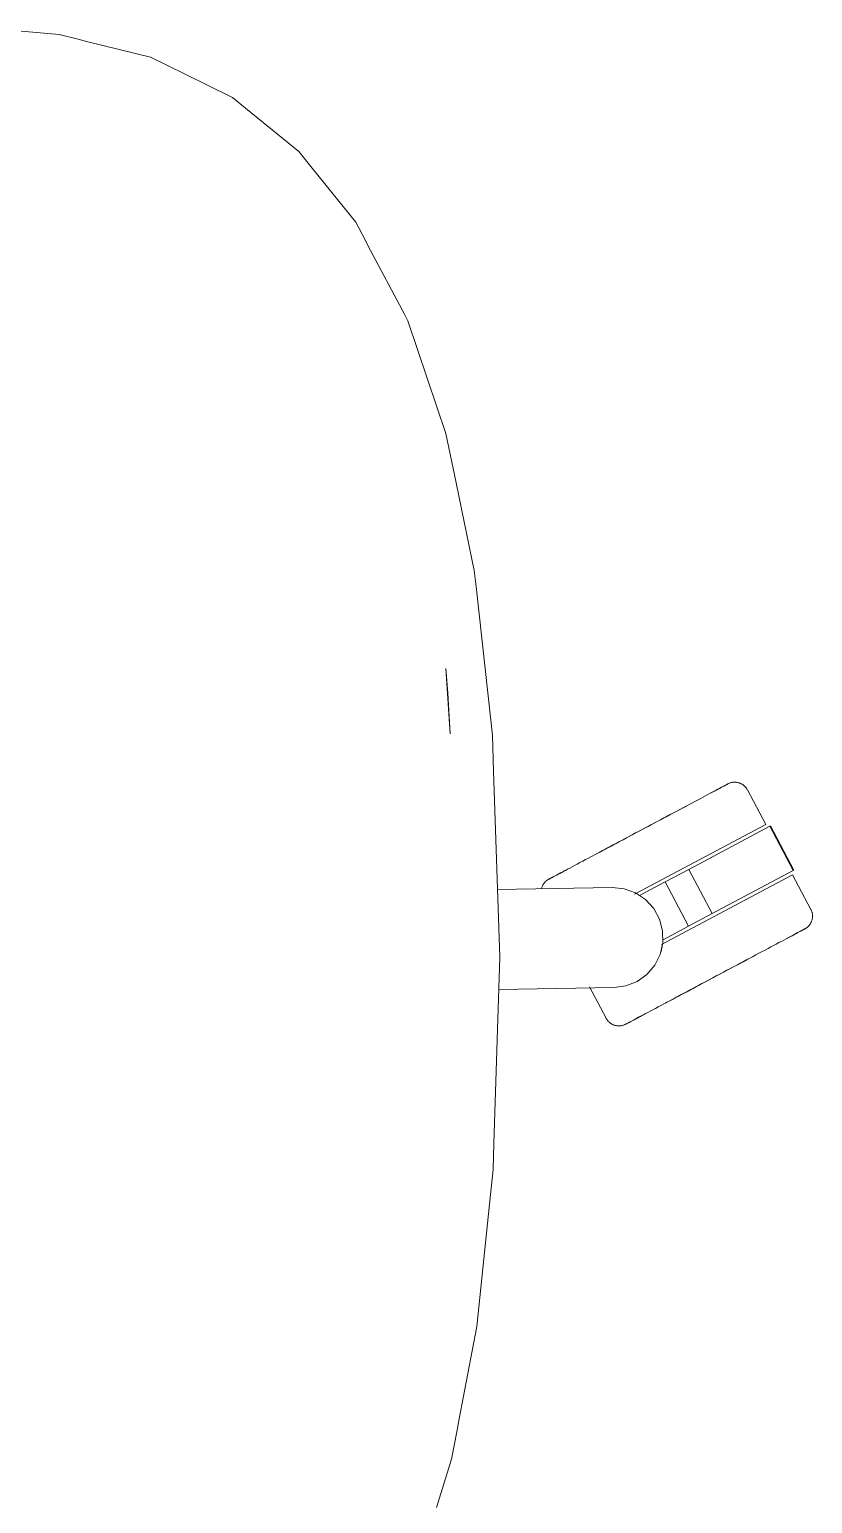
# Model space of a CAD drawing. Header units: millimetres. Extents: x 155927 to 326028, y -36033 to 97293.
# Drawn here: x 199425.1 to 199644.7, y 11298.3 to 11711.4 of the extents above; entities that cross this region are included whole.
import ezdxf

# ---------------------------------------------------------------- set-up
doc = ezdxf.new("R2010")
doc.units = ezdxf.units.MM
doc.header["$MEASUREMENT"] = 0
doc.layers.add('G-IMPT', color=8, linetype='CONTINUOUS', lineweight=9)
doc.layers.add('I-FURN', color=8, linetype='CONTINUOUS', lineweight=9)

msp = doc.modelspace()

# ---------------------------------------------------------------- linework, layer by layer
at = {"layer": 'G-IMPT'}
for p, q in [((199417.52, 11711.37), (199433.4, 11709.92)), ((199433.4, 11709.92), (199438.69, 11708.63)), ((199441.06, 11708.04), (199438.69, 11708.63)), ((199459, 11703.64), (199441.06, 11708.04)), ((199463.37, 11701.49), (199459, 11703.64)), ((199463.37, 11701.49), (199474.84, 11695.85)), ((199482, 11692.32), (199474.84, 11695.85)), ((199485.65, 11689.35), (199482, 11692.32)), ((199485.65, 11689.35), (199500.6, 11677.18)), ((199500.6, 11677.18), (199504.36, 11672.51)), ((199516.57, 11657.38), (199504.36, 11672.51)), ((199516.57, 11657.38), (199519.28, 11652.25)), ((199520, 11650.87), (199519.28, 11652.25)), ((199520, 11650.87), (199530.3, 11631.37)), ((199530.3, 11631.37), (199531.18, 11629.71)), ((199539.33, 11605.62), (199531.18, 11629.71)), ((199539.33, 11605.62), (199541.84, 11598.18)), ((199544.71, 11584.36), (199541.84, 11598.18)), ((199545.48, 11580.68), (199544.71, 11584.36)), ((199545.48, 11580.68), (199549.83, 11559.74)), ((199549.83, 11559.74), (199550.31, 11555.32)), ((199554.44, 11517.87), (199550.31, 11555.32)), ((199543.04, 11514.04), (199541.8, 11532.32)), ((199541.8, 11532.32), (199542.41, 11525.37)), ((199543.04, 11514.04), (199542.41, 11525.37)), ((199554.44, 11517.87), (199554.92, 11513.5)), ((199555.25, 11503.56), (199554.92, 11513.5)), ((199555.25, 11503.56), (199556.95, 11451.38)), ((199556.95, 11451.38), (199555.34, 11399.21)), ((199555.34, 11399.21), (199555.11, 11391.95)), ((199554.38, 11384.89), (199555.11, 11391.95)), ((199550.56, 11347.9), (199554.38, 11384.89)), ((199545.6, 11322.06), (199550.47, 11347.43)), ((199550.56, 11347.9), (199550.47, 11347.43)), ((199545.6, 11322.06), (199544.9, 11318.39)), ((199543.44, 11310.79), (199544.9, 11318.39)), ((199539.25, 11297.18), (199543.44, 11310.79))]:
    msp.add_line(p, q, dxfattribs=at)
at = {"layer": 'I-FURN'}
for p, q in [((199619.68, 11499.29), (199619.34, 11499.12)), ((199619.5, 11499.2), (199619.82, 11499.37)), ((199619.97, 11499.45), (199619.68, 11499.29)), ((199619.82, 11499.37), (199620.1, 11499.52)), ((199620.23, 11499.59), (199619.97, 11499.45)), ((199620.1, 11499.52), (199620.34, 11499.65)), ((199620.45, 11499.71), (199620.23, 11499.59)), ((199620.34, 11499.65), (199620.54, 11499.75)), ((199620.63, 11499.8), (199620.45, 11499.71)), ((199620.54, 11499.75), (199620.7, 11499.84)), ((199620.77, 11499.88), (199620.63, 11499.8)), ((199620.7, 11499.84), (199620.82, 11499.9)), ((199620.87, 11499.93), (199620.77, 11499.88)), ((199620.82, 11499.9), (199620.91, 11499.95)), ((199620.93, 11499.96), (199620.87, 11499.93)), ((199620.91, 11499.95), (199620.95, 11499.97)), ((199620.95, 11499.97), (199620.93, 11499.96)), ((199620.95, 11499.97), (199621.1, 11500.04)), ((199620.95, 11499.97), (199620.95, 11499.97)), ((199621.1, 11500.04), (199621.24, 11500.11)), ((199621.24, 11500.11), (199621.39, 11500.17)), ((199621.39, 11500.17), (199621.54, 11500.23)), ((199621.54, 11500.23), (199621.7, 11500.28)), ((199621.7, 11500.28), (199621.85, 11500.32)), ((199621.85, 11500.32), (199622.01, 11500.36)), ((199622.01, 11500.36), (199622.17, 11500.39)), ((199622.17, 11500.39), (199622.33, 11500.41)), ((199622.33, 11500.41), (199622.49, 11500.43)), ((199622.49, 11500.43), (199622.65, 11500.44)), ((199622.65, 11500.44), (199622.81, 11500.44)), ((199622.81, 11500.44), (199622.97, 11500.44)), ((199622.97, 11500.44), (199623.13, 11500.43)), ((199623.13, 11500.43), (199623.29, 11500.42)), ((199623.29, 11500.42), (199623.45, 11500.4)), ((199623.45, 11500.4), (199623.61, 11500.37)), ((199623.61, 11500.37), (199623.77, 11500.34)), ((199623.77, 11500.34), (199623.93, 11500.3)), ((199623.93, 11500.3), (199624.08, 11500.25)), ((199624.08, 11500.25), (199624.23, 11500.2)), ((199624.23, 11500.2), (199624.38, 11500.14)), ((199624.38, 11500.14), (199624.53, 11500.07)), ((199624.53, 11500.07), (199624.68, 11500)), ((199624.68, 11500), (199624.82, 11499.93)), ((199624.82, 11499.93), (199624.96, 11499.85)), ((199624.96, 11499.85), (199625.09, 11499.76)), ((199625.09, 11499.76), (199625.22, 11499.67)), ((199625.22, 11499.67), (199625.35, 11499.57)), ((199625.35, 11499.57), (199625.48, 11499.47)), ((199625.48, 11499.47), (199625.6, 11499.36)), ((199625.6, 11499.36), (199625.71, 11499.25)), ((199625.71, 11499.25), (199625.82, 11499.13)), ((199611.83, 11495.12), (199611.04, 11494.7)), ((199612.59, 11495.53), (199611.83, 11495.12)), ((199613.33, 11495.92), (199612.59, 11495.53)), ((199614.04, 11496.29), (199613.33, 11495.92)), ((199614.71, 11496.65), (199614.04, 11496.29)), ((199615.36, 11497), (199614.71, 11496.65)), ((199615.98, 11497.33), (199615.36, 11497)), ((199616.56, 11497.64), (199615.98, 11497.33)), ((199616.25, 11497.47), (199616.82, 11497.77)), ((199617.11, 11497.93), (199616.56, 11497.64)), ((199616.82, 11497.77), (199617.36, 11498.06)), ((199617.63, 11498.21), (199617.11, 11497.93)), ((199617.36, 11498.06), (199617.86, 11498.33)), ((199618.11, 11498.46), (199617.63, 11498.21)), ((199617.86, 11498.33), (199618.32, 11498.57)), ((199618.56, 11498.7), (199618.11, 11498.46)), ((199618.32, 11498.57), (199618.75, 11498.8)), ((199618.97, 11498.92), (199618.56, 11498.7)), ((199618.75, 11498.8), (199619.15, 11499.01)), ((199619.34, 11499.12), (199618.97, 11498.92)), ((199619.15, 11499.01), (199619.5, 11499.2)), ((199625.82, 11499.13), (199625.93, 11499.01)), ((199625.93, 11499.01), (199626.03, 11498.88)), ((199626.03, 11498.88), (199626.13, 11498.75)), ((199626.13, 11498.75), (199626.22, 11498.62)), ((199626.22, 11498.62), (199626.3, 11498.48)), ((199626.3, 11498.48), (199626.38, 11498.34)), ((199626.38, 11498.34), (199626.4, 11498.31)), ((199631.55, 11488.62), (199626.4, 11498.31)), ((199603.98, 11490.95), (199603.02, 11490.44)), ((199603.47, 11490.67), (199604.42, 11491.18)), ((199604.92, 11491.45), (199603.98, 11490.95)), ((199604.42, 11491.18), (199605.35, 11491.68)), ((199605.85, 11491.94), (199604.92, 11491.45)), ((199605.35, 11491.68), (199606.28, 11492.17)), ((199606.77, 11492.43), (199605.85, 11491.94)), ((199606.28, 11492.17), (199607.18, 11492.65)), ((199607.66, 11492.91), (199606.77, 11492.43)), ((199607.18, 11492.65), (199608.07, 11493.12)), ((199608.54, 11493.37), (199607.66, 11492.91)), ((199608.07, 11493.12), (199608.94, 11493.58)), ((199609.4, 11493.83), (199608.54, 11493.37)), ((199608.94, 11493.58), (199609.78, 11494.03)), ((199610.23, 11494.27), (199609.4, 11493.83)), ((199611.04, 11494.7), (199610.23, 11494.27)), ((199631.55, 11488.62), (199594.8, 11469.08)), ((199595.54, 11486.46), (199596.55, 11487)), ((199597.09, 11487.29), (199596.09, 11486.75)), ((199596.55, 11487), (199597.55, 11487.53)), ((199598.1, 11487.82), (199597.09, 11487.29)), ((199597.55, 11487.53), (199598.56, 11488.06)), ((199599.09, 11488.35), (199598.1, 11487.82)), ((199598.56, 11488.06), (199599.55, 11488.59)), ((199600.09, 11488.88), (199599.09, 11488.35)), ((199599.55, 11488.59), (199600.54, 11489.12)), ((199601.08, 11489.4), (199600.09, 11488.88)), ((199600.54, 11489.12), (199601.53, 11489.64)), ((199602.05, 11489.92), (199601.08, 11489.4)), ((199601.53, 11489.64), (199602.5, 11490.16)), ((199603.02, 11490.44), (199602.05, 11489.92)), ((199602.5, 11490.16), (199603.47, 11490.67)), ((199609.97, 11476.01), (199632.68, 11488.08)), ((199632.68, 11488.08), (199639.25, 11475.72)), ((199639.42, 11475.81), (199632.85, 11488.18)), ((199587.65, 11482.27), (199588.61, 11482.77)), ((199589.13, 11483.05), (199588.17, 11482.54)), ((199588.61, 11482.77), (199589.58, 11483.29)), ((199590.1, 11483.57), (199589.13, 11483.05)), ((199589.58, 11483.29), (199590.56, 11483.81)), ((199591.09, 11484.09), (199590.1, 11483.57)), ((199590.56, 11483.81), (199591.54, 11484.33)), ((199592.08, 11484.62), (199591.09, 11484.09)), ((199591.54, 11484.33), (199592.54, 11484.86)), ((199593.08, 11485.15), (199592.08, 11484.62)), ((199592.54, 11484.86), (199593.54, 11485.39)), ((199594.08, 11485.68), (199593.08, 11485.15)), ((199593.54, 11485.39), (199594.54, 11485.93)), ((199595.08, 11486.22), (199594.08, 11485.68)), ((199594.54, 11485.93), (199595.54, 11486.46)), ((199596.09, 11486.75), (199595.08, 11486.22)), ((199581.02, 11478.74), (199580.22, 11478.31)), ((199581.85, 11479.18), (199581.02, 11478.74)), ((199582.69, 11479.63), (199581.85, 11479.18)), ((199583.56, 11480.09), (199582.69, 11479.63)), ((199584.45, 11480.56), (199583.56, 11480.09)), ((199585.36, 11481.04), (199584.45, 11480.56)), ((199584.86, 11480.78), (199585.78, 11481.27)), ((199586.28, 11481.53), (199585.36, 11481.04)), ((199585.78, 11481.27), (199586.71, 11481.76)), ((199587.22, 11482.03), (199586.28, 11481.53)), ((199586.71, 11481.76), (199587.65, 11482.27)), ((199588.17, 11482.54), (199587.22, 11482.03)), ((199572.66, 11474.3), (199573.07, 11474.51)), ((199573.31, 11474.64), (199572.88, 11474.41)), ((199573.07, 11474.51), (199573.52, 11474.75)), ((199573.78, 11474.89), (199573.31, 11474.64)), ((199573.52, 11474.75), (199574, 11475.01)), ((199574.28, 11475.15), (199573.78, 11474.89)), ((199574, 11475.01), (199574.52, 11475.28)), ((199574.81, 11475.44), (199574.28, 11475.15)), ((199574.52, 11475.28), (199575.07, 11475.58)), ((199575.38, 11475.74), (199574.81, 11475.44)), ((199575.07, 11475.58), (199575.65, 11475.89)), ((199575.98, 11476.06), (199575.38, 11475.74)), ((199576.62, 11476.4), (199575.98, 11476.06)), ((199577.28, 11476.75), (199576.62, 11476.4)), ((199577.97, 11477.12), (199577.28, 11476.75)), ((199578.7, 11477.5), (199577.97, 11477.12)), ((199579.45, 11477.9), (199578.7, 11477.5)), ((199580.22, 11478.31), (199579.45, 11477.9)), ((199639.07, 11474.49), (199602.35, 11454.97)), ((199603.33, 11472.48), (199609.97, 11476.01)), ((199609.97, 11476.01), (199616.54, 11463.65)), ((199639.25, 11475.72), (199616.54, 11463.65)), ((199644.22, 11464.81), (199639.07, 11474.49)), ((199556.33, 11470.34), (199588.52, 11470.9)), ((199568.65, 11470.61), (199568.69, 11470.76)), ((199568.69, 11470.76), (199568.73, 11470.92)), ((199568.73, 11470.92), (199568.79, 11471.07)), ((199568.79, 11471.07), (199568.85, 11471.22)), ((199568.85, 11471.22), (199568.91, 11471.37)), ((199568.91, 11471.37), (199568.98, 11471.51)), ((199568.98, 11471.51), (199569.06, 11471.65)), ((199569.06, 11471.65), (199569.14, 11471.79)), ((199569.14, 11471.79), (199569.22, 11471.93)), ((199569.22, 11471.93), (199569.32, 11472.06)), ((199569.32, 11472.06), (199569.42, 11472.19)), ((199569.42, 11472.19), (199569.52, 11472.31)), ((199569.52, 11472.31), (199569.63, 11472.43)), ((199569.63, 11472.43), (199569.74, 11472.55)), ((199569.74, 11472.55), (199569.85, 11472.66)), ((199569.85, 11472.66), (199569.98, 11472.77)), ((199569.98, 11472.77), (199570.1, 11472.87)), ((199570.1, 11472.87), (199570.23, 11472.96)), ((199570.23, 11472.96), (199570.36, 11473.05)), ((199570.36, 11473.05), (199570.5, 11473.14)), ((199570.5, 11473.14), (199570.64, 11473.22)), ((199570.64, 11473.22), (199570.68, 11473.24)), ((199570.73, 11473.27), (199570.68, 11473.24)), ((199570.68, 11473.24), (199570.7, 11473.25)), ((199570.68, 11473.24), (199570.68, 11473.24)), ((199570.7, 11473.25), (199570.76, 11473.28)), ((199570.81, 11473.31), (199570.73, 11473.27)), ((199570.76, 11473.28), (199570.86, 11473.34)), ((199570.93, 11473.37), (199570.81, 11473.31)), ((199570.86, 11473.34), (199571, 11473.41)), ((199571.09, 11473.46), (199570.93, 11473.37)), ((199571, 11473.41), (199571.18, 11473.51)), ((199571.29, 11473.57), (199571.09, 11473.46)), ((199571.18, 11473.51), (199571.4, 11473.62)), ((199571.53, 11473.7), (199571.29, 11473.57)), ((199571.4, 11473.62), (199571.66, 11473.76)), ((199571.81, 11473.84), (199571.53, 11473.7)), ((199571.66, 11473.76), (199571.95, 11473.92)), ((199572.13, 11474.01), (199571.81, 11473.84)), ((199571.95, 11473.92), (199572.29, 11474.1)), ((199572.49, 11474.2), (199572.13, 11474.01)), ((199572.29, 11474.1), (199572.66, 11474.3)), ((199572.88, 11474.41), (199572.49, 11474.2)), ((199588.52, 11470.9), (199591.88, 11470.55)), ((199591.88, 11470.55), (199595.05, 11469.41)), ((199596.18, 11468.68), (199603.33, 11472.48)), ((199603.33, 11472.48), (199609.9, 11460.12)), ((199595.05, 11469.41), (199597.86, 11467.54)), ((199597.86, 11467.54), (199600.14, 11465.05)), ((199600.14, 11465.05), (199601.76, 11462.1)), ((199601.76, 11462.1), (199602.63, 11458.83)), ((199616.54, 11463.65), (199609.9, 11460.12)), ((199644.22, 11464.81), (199644.29, 11464.66)), ((199644.29, 11464.66), (199644.36, 11464.52)), ((199644.36, 11464.52), (199644.42, 11464.37)), ((199644.42, 11464.37), (199644.47, 11464.22)), ((199644.47, 11464.22), (199644.52, 11464.06)), ((199644.52, 11464.06), (199644.56, 11463.91)), ((199644.56, 11463.91), (199644.6, 11463.75)), ((199644.61, 11462.15), (199644.58, 11461.99)), ((199644.6, 11463.75), (199644.63, 11463.59)), ((199644.64, 11462.31), (199644.61, 11462.15)), ((199644.63, 11463.59), (199644.65, 11463.43)), ((199644.66, 11462.47), (199644.64, 11462.31)), ((199644.65, 11463.43), (199644.67, 11463.27)), ((199644.68, 11462.63), (199644.66, 11462.47)), ((199644.67, 11463.27), (199644.68, 11463.11)), ((199644.68, 11463.11), (199644.69, 11462.95)), ((199644.69, 11462.79), (199644.68, 11462.63)), ((199644.69, 11462.95), (199644.69, 11462.79)), ((199602.63, 11458.83), (199602.69, 11455.46)), ((199609.9, 11460.12), (199602.76, 11456.32)), ((199639.45, 11457.71), (199639.92, 11457.96)), ((199640.15, 11458.08), (199639.71, 11457.85)), ((199639.92, 11457.96), (199640.35, 11458.19)), ((199640.56, 11458.3), (199640.15, 11458.08)), ((199640.35, 11458.19), (199640.74, 11458.4)), ((199640.94, 11458.5), (199640.56, 11458.3)), ((199640.74, 11458.4), (199641.1, 11458.58)), ((199641.27, 11458.68), (199640.94, 11458.5)), ((199641.1, 11458.58), (199641.41, 11458.75)), ((199641.57, 11458.84), (199641.27, 11458.68)), ((199641.41, 11458.75), (199641.69, 11458.9)), ((199641.83, 11458.97), (199641.57, 11458.84)), ((199641.69, 11458.9), (199641.93, 11459.03)), ((199642.05, 11459.09), (199641.83, 11458.97)), ((199641.93, 11459.03), (199642.14, 11459.14)), ((199642.23, 11459.19), (199642.05, 11459.09)), ((199642.14, 11459.14), (199642.3, 11459.22)), ((199642.37, 11459.26), (199642.23, 11459.19)), ((199642.3, 11459.22), (199642.42, 11459.29)), ((199642.47, 11459.31), (199642.37, 11459.26)), ((199642.42, 11459.29), (199642.5, 11459.33)), ((199642.53, 11459.35), (199642.47, 11459.31)), ((199642.5, 11459.33), (199642.54, 11459.35)), ((199642.55, 11459.36), (199642.53, 11459.35)), ((199642.54, 11459.35), (199642.55, 11459.36)), ((199642.59, 11459.38), (199642.55, 11459.36)), ((199642.73, 11459.46), (199642.59, 11459.38)), ((199642.86, 11459.54), (199642.73, 11459.46)), ((199643, 11459.63), (199642.86, 11459.54)), ((199643.13, 11459.73), (199643, 11459.63)), ((199643.25, 11459.83), (199643.13, 11459.73)), ((199643.37, 11459.94), (199643.25, 11459.83)), ((199643.49, 11460.05), (199643.37, 11459.94)), ((199643.6, 11460.16), (199643.49, 11460.05)), ((199643.71, 11460.28), (199643.6, 11460.16)), ((199643.81, 11460.41), (199643.71, 11460.28)), ((199643.91, 11460.54), (199643.81, 11460.41)), ((199644, 11460.67), (199643.91, 11460.54)), ((199644.09, 11460.8), (199644, 11460.67)), ((199644.17, 11460.94), (199644.09, 11460.8)), ((199644.25, 11461.09), (199644.17, 11460.94)), ((199644.32, 11461.23), (199644.25, 11461.09)), ((199644.38, 11461.38), (199644.32, 11461.23)), ((199644.44, 11461.53), (199644.38, 11461.38)), ((199644.49, 11461.68), (199644.44, 11461.53)), ((199644.54, 11461.84), (199644.49, 11461.68)), ((199644.58, 11461.99), (199644.54, 11461.84)), ((199602.69, 11455.46), (199601.94, 11452.17)), ((199631.38, 11453.42), (199632.2, 11453.86)), ((199632.2, 11453.86), (199633.01, 11454.28)), ((199633.01, 11454.28), (199633.78, 11454.7)), ((199633.78, 11454.7), (199634.53, 11455.09)), ((199634.53, 11455.09), (199635.25, 11455.48)), ((199635.25, 11455.48), (199635.95, 11455.85)), ((199635.95, 11455.85), (199636.61, 11456.2)), ((199636.61, 11456.2), (199637.25, 11456.54)), ((199637.25, 11456.54), (199637.85, 11456.86)), ((199638.16, 11457.02), (199637.57, 11456.71)), ((199637.85, 11456.86), (199638.42, 11457.16)), ((199638.71, 11457.32), (199638.16, 11457.02)), ((199638.42, 11457.16), (199638.95, 11457.44)), ((199639.23, 11457.59), (199638.71, 11457.32)), ((199638.95, 11457.44), (199639.45, 11457.71)), ((199639.71, 11457.85), (199639.23, 11457.59)), ((199601.94, 11452.17), (199600.42, 11449.16)), ((199624.62, 11449.82), (199623.65, 11449.31)), ((199624.1, 11449.55), (199625.06, 11450.06)), ((199625.58, 11450.33), (199624.62, 11449.82)), ((199625.06, 11450.06), (199626.01, 11450.56)), ((199626.52, 11450.83), (199625.58, 11450.33)), ((199626.01, 11450.56), (199626.95, 11451.06)), ((199627.45, 11451.33), (199626.52, 11450.83)), ((199626.95, 11451.06), (199627.87, 11451.55)), ((199628.36, 11451.81), (199627.45, 11451.33)), ((199627.87, 11451.55), (199628.78, 11452.03)), ((199628.78, 11452.03), (199629.67, 11452.51)), ((199629.67, 11452.51), (199630.53, 11452.97)), ((199630.53, 11452.97), (199631.38, 11453.42)), ((199598.23, 11446.6), (199595.49, 11444.63)), ((199600.42, 11449.16), (199598.23, 11446.6)), ((199616.68, 11445.6), (199615.67, 11445.07)), ((199616.14, 11445.31), (199617.14, 11445.85)), ((199617.68, 11446.14), (199616.68, 11445.6)), ((199617.14, 11445.85), (199618.15, 11446.38)), ((199618.69, 11446.67), (199617.68, 11446.14)), ((199618.15, 11446.38), (199619.15, 11446.92)), ((199619.69, 11447.2), (199618.69, 11446.67)), ((199619.15, 11446.92), (199620.15, 11447.45)), ((199620.69, 11447.73), (199619.69, 11447.2)), ((199620.15, 11447.45), (199621.15, 11447.98)), ((199621.68, 11448.26), (199620.69, 11447.73)), ((199621.15, 11447.98), (199622.14, 11448.5)), ((199622.67, 11448.79), (199621.68, 11448.26)), ((199622.14, 11448.5), (199623.12, 11449.03)), ((199623.65, 11449.31), (199622.67, 11448.79)), ((199623.12, 11449.03), (199624.1, 11449.55)), ((199589.01, 11442.91), (199556.67, 11442.35)), ((199582.12, 11443.13), (199586.82, 11434.29)), ((199592.35, 11443.38), (199589.01, 11442.91)), ((199595.49, 11444.63), (199592.35, 11443.38)), ((199608.81, 11441.42), (199607.87, 11440.92)), ((199608.3, 11441.15), (199609.25, 11441.65)), ((199609.76, 11441.92), (199608.81, 11441.42)), ((199609.25, 11441.65), (199610.2, 11442.16)), ((199610.73, 11442.44), (199609.76, 11441.92)), ((199610.2, 11442.16), (199611.17, 11442.67)), ((199611.7, 11442.95), (199610.73, 11442.44)), ((199611.17, 11442.67), (199612.15, 11443.19)), ((199612.68, 11443.48), (199611.7, 11442.95)), ((199612.15, 11443.19), (199613.14, 11443.72)), ((199613.68, 11444), (199612.68, 11443.48)), ((199613.14, 11443.72), (199614.13, 11444.25)), ((199614.67, 11444.53), (199613.68, 11444)), ((199614.13, 11444.25), (199615.13, 11444.78)), ((199615.67, 11445.07), (199614.67, 11444.53)), ((199615.13, 11444.78), (199616.14, 11445.31)), ((199600.63, 11437.07), (199601.4, 11437.47)), ((199601.4, 11437.47), (199602.18, 11437.89)), ((199602.18, 11437.89), (199602.99, 11438.33)), ((199602.99, 11438.33), (199603.83, 11438.77)), ((199604.29, 11439.01), (199603.44, 11438.56)), ((199603.83, 11438.77), (199604.69, 11439.22)), ((199605.16, 11439.48), (199604.29, 11439.01)), ((199604.69, 11439.22), (199605.56, 11439.69)), ((199606.05, 11439.95), (199605.16, 11439.48)), ((199605.56, 11439.69), (199606.46, 11440.17)), ((199606.95, 11440.43), (199606.05, 11439.95)), ((199606.46, 11440.17), (199607.37, 11440.65)), ((199607.87, 11440.92), (199606.95, 11440.43)), ((199607.37, 11440.65), (199608.3, 11441.15)), ((199586.84, 11434.25), (199586.82, 11434.29)), ((199586.92, 11434.11), (199586.84, 11434.25)), ((199587.01, 11433.98), (199586.92, 11434.11)), ((199587.1, 11433.84), (199587.01, 11433.98)), ((199587.2, 11433.71), (199587.1, 11433.84)), ((199587.3, 11433.59), (199587.2, 11433.71)), ((199587.4, 11433.47), (199587.3, 11433.59)), ((199587.52, 11433.35), (199587.4, 11433.47)), ((199587.63, 11433.24), (199587.52, 11433.35)), ((199587.75, 11433.13), (199587.63, 11433.24)), ((199587.88, 11433.03), (199587.75, 11433.13)), ((199592.99, 11433.01), (199593.25, 11433.15)), ((199593.41, 11433.23), (199593.13, 11433.08)), ((199593.25, 11433.15), (199593.55, 11433.3)), ((199593.73, 11433.4), (199593.41, 11433.23)), ((199593.55, 11433.3), (199593.89, 11433.48)), ((199594.08, 11433.59), (199593.73, 11433.4)), ((199593.89, 11433.48), (199594.26, 11433.68)), ((199594.48, 11433.8), (199594.08, 11433.59)), ((199594.26, 11433.68), (199594.67, 11433.9)), ((199594.91, 11434.02), (199594.48, 11433.8)), ((199594.67, 11433.9), (199595.12, 11434.14)), ((199595.37, 11434.27), (199594.91, 11434.02)), ((199595.12, 11434.14), (199595.6, 11434.39)), ((199595.87, 11434.54), (199595.37, 11434.27)), ((199595.6, 11434.39), (199596.11, 11434.67)), ((199596.41, 11434.82), (199595.87, 11434.54)), ((199596.11, 11434.67), (199596.66, 11434.96)), ((199596.98, 11435.13), (199596.41, 11434.82)), ((199596.66, 11434.96), (199597.25, 11435.27)), ((199597.25, 11435.27), (199597.87, 11435.6)), ((199597.87, 11435.6), (199598.51, 11435.94)), ((199598.51, 11435.94), (199599.19, 11436.3)), ((199599.19, 11436.3), (199599.9, 11436.68)), ((199599.9, 11436.68), (199600.63, 11437.07)), ((199588, 11432.93), (199587.88, 11433.03)), ((199588.14, 11432.84), (199588, 11432.93)), ((199588.27, 11432.75), (199588.14, 11432.84)), ((199588.41, 11432.67), (199588.27, 11432.75)), ((199588.55, 11432.59), (199588.41, 11432.67)), ((199588.7, 11432.52), (199588.55, 11432.59)), ((199588.85, 11432.46), (199588.7, 11432.52)), ((199589, 11432.4), (199588.85, 11432.46)), ((199589.15, 11432.35), (199589, 11432.4)), ((199589.3, 11432.3), (199589.15, 11432.35)), ((199589.46, 11432.26), (199589.3, 11432.3)), ((199589.62, 11432.23), (199589.46, 11432.26)), ((199589.77, 11432.2), (199589.62, 11432.23)), ((199589.93, 11432.18), (199589.77, 11432.2)), ((199590.1, 11432.16), (199589.93, 11432.18)), ((199590.26, 11432.16), (199590.1, 11432.16)), ((199590.42, 11432.15), (199590.26, 11432.16)), ((199590.58, 11432.16), (199590.42, 11432.15)), ((199590.74, 11432.17), (199590.58, 11432.16)), ((199590.9, 11432.19), (199590.74, 11432.17)), ((199591.06, 11432.21), (199590.9, 11432.19)), ((199591.22, 11432.24), (199591.06, 11432.21)), ((199591.37, 11432.28), (199591.22, 11432.24)), ((199591.53, 11432.32), (199591.37, 11432.28)), ((199591.68, 11432.37), (199591.53, 11432.32)), ((199591.83, 11432.42), (199591.68, 11432.37)), ((199591.98, 11432.49), (199591.83, 11432.42)), ((199592.13, 11432.55), (199591.98, 11432.49)), ((199592.27, 11432.63), (199592.13, 11432.55)), ((199592.27, 11432.63), (199592.29, 11432.64)), ((199592.28, 11432.63), (199592.27, 11432.63)), ((199592.32, 11432.65), (199592.28, 11432.63)), ((199592.29, 11432.64), (199592.35, 11432.67)), ((199592.4, 11432.69), (199592.32, 11432.65)), ((199592.35, 11432.67), (199592.46, 11432.72)), ((199592.53, 11432.76), (199592.4, 11432.69)), ((199592.46, 11432.72), (199592.6, 11432.8)), ((199592.69, 11432.84), (199592.53, 11432.76)), ((199592.6, 11432.8), (199592.78, 11432.89)), ((199592.89, 11432.95), (199592.69, 11432.84)), ((199592.78, 11432.89), (199592.99, 11433.01)), ((199593.13, 11433.08), (199592.89, 11432.95))]:
    msp.add_line(p, q, dxfattribs=at)
msp.add_arc((199588.95, 11456.91), 13.81, 342.664, 347.6527, dxfattribs=at)
msp.add_open_spline([(199602.56, 11454.55), (199602.49, 11454.11), (199602.39, 11453.69), (199602.27, 11453.27)], degree=3, dxfattribs=at)

doc.saveas('drawing.dxf')
